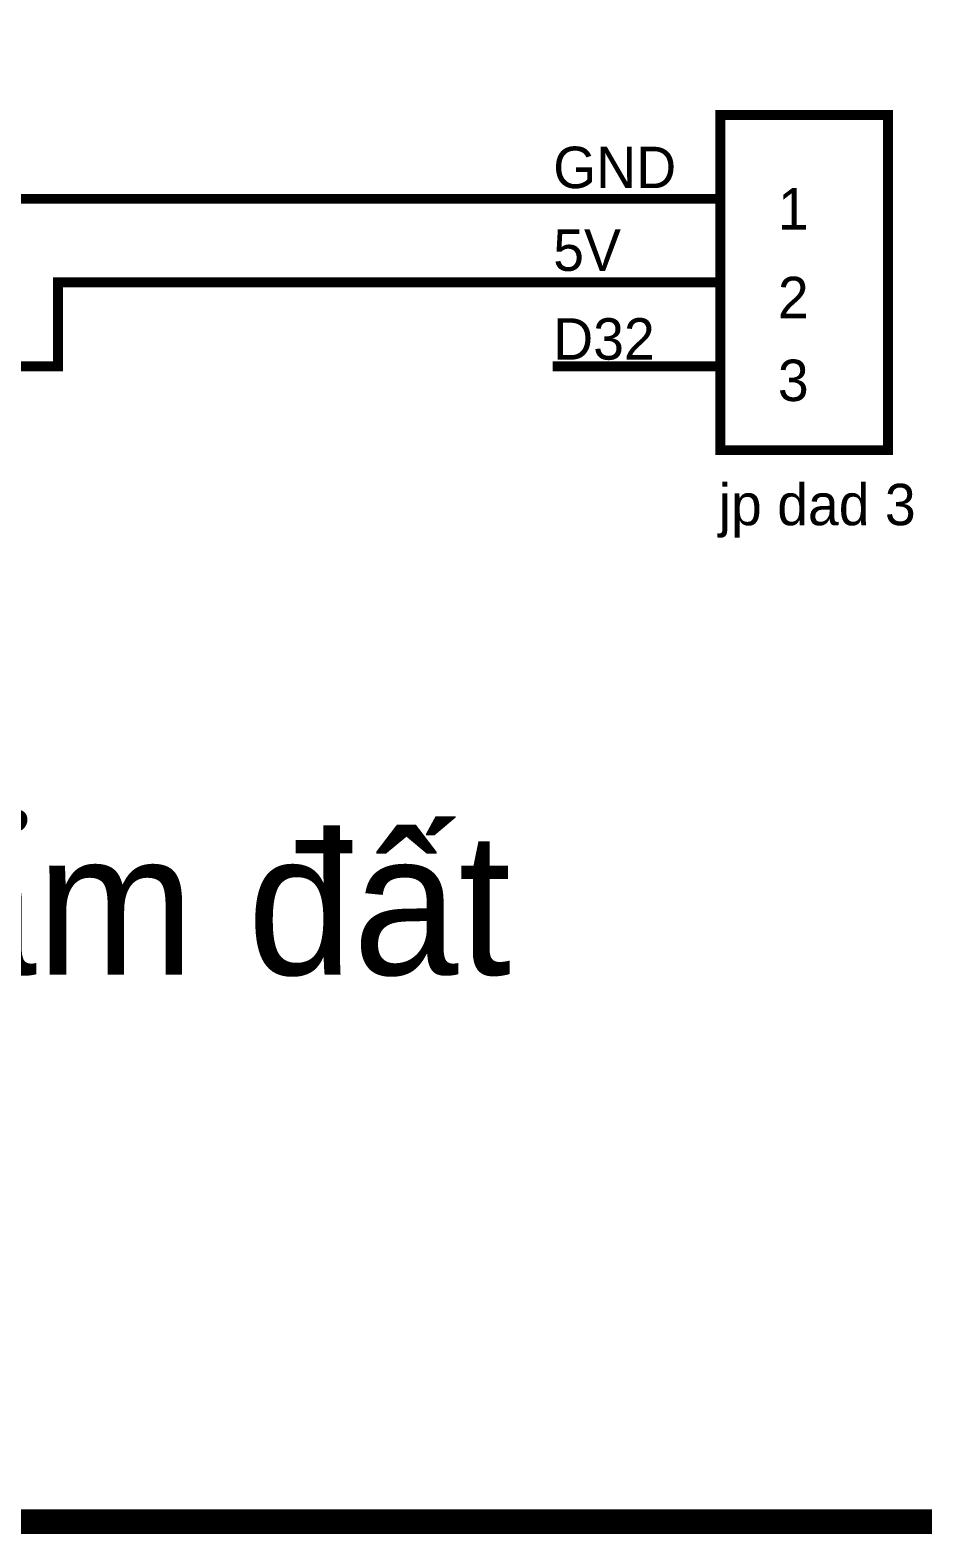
# Model space of a CAD drawing. Header units: millimetres. Extents: x 0 to 13.8, y 0 to 11.8.
# Drawn here: x 3.51 to 4.576, y 2.741 to 4.535 of the extents above; entities that cross this region are included whole.
import ezdxf

# ---------------------------------------------------------------- set-up
doc = ezdxf.new("R2010")
doc.units = ezdxf.units.MM
doc.header["$MEASUREMENT"] = 0
doc.layers.add('Sheet', color=255, linetype='Continuous')

msp = doc.modelspace()

# ---------------------------------------------------------------- linework, layer by layer
at = {"layer": 'Sheet'}
for points, const_width in [([(9.8425, 6.6926), (9.8425, 5.1179), (9.8425, 2.7556), (7.0869, 2.7556), (0.1971, 2.7556), (0.1971, 6.6926)], 0.0295), ([(4.1341, 4.3334), (2.9528, 4.3334), (2.9528, 4.5275), (2.7561, 4.5275)], 0.0118), ([(4.3339, 4.3334), (4.1341, 4.3334)], 0.0118), ([(4.1341, 4.2338), (3.5437, 4.2338), (3.5437, 4.1337), (2.9528, 4.1337), (2.9528, 3.937), (2.7561, 3.937)], 0.0118), ([(4.3339, 4.2338), (4.1341, 4.2338)], 0.0118), ([(4.3339, 4.1337), (4.1341, 4.1337)], 0.0118)]:
    msp.add_lwpolyline(points, dxfattribs=dict(at, const_width=const_width))
for points, const_width in [([(4.3339, 4.4335), (4.5341, 4.4335), (4.5341, 4.0336), (4.3339, 4.0336), (4.3339, 4.4335)], 0.0118), ([(4.3339, 4.4335), (4.3339, 4.0336), (4.5341, 4.0336), (4.5341, 4.4335), (4.3339, 4.4335), (4.3339, 4.4335)], 0.0039)]:
    msp.add_lwpolyline(points, close=True, dxfattribs=dict(at, const_width=const_width))

# ---------------------------------------------------------------- texts
for s, height, p in [('GND', 0.04939, (4.1346, 4.3462)), ('1', 0.0494, (4.4027, 4.2968)), ('5V', 0.04939, (4.1346, 4.2475)), ('2', 0.0494, (4.4027, 4.191)), ('D32', 0.04939, (4.1346, 4.1416)), ('3', 0.0494, (4.4027, 4.0922)), ('jp dad 3', 0.04939, (4.3321, 3.9441)), ('Khối độ ẩm đất', 0.169334, (2.5612, 3.4078))]:
    msp.add_text(s, height=height, dxfattribs=at).set_placement(p)

doc.saveas('drawing.dxf')
